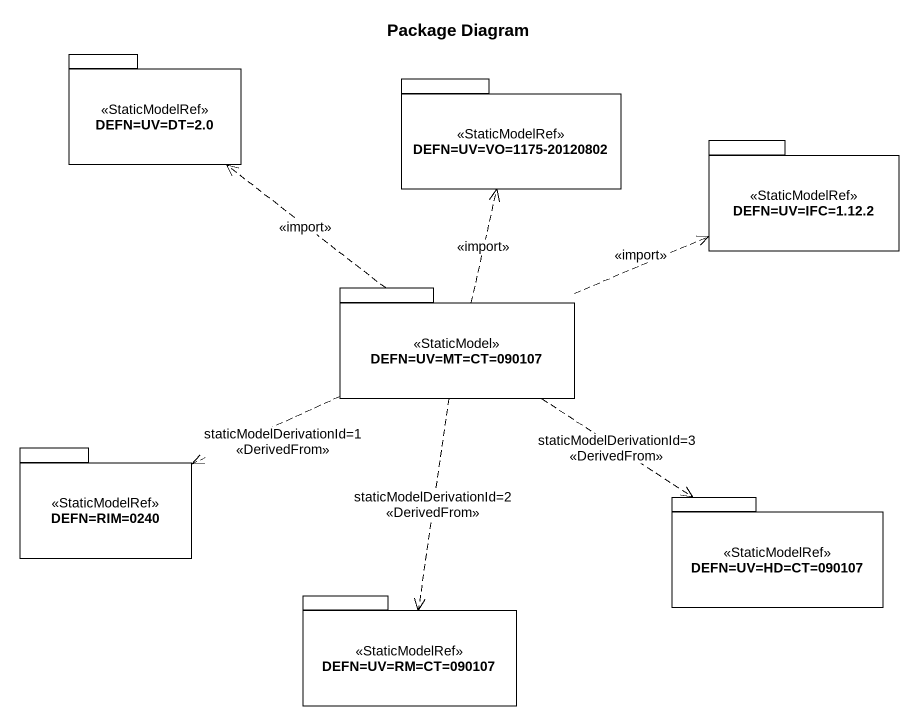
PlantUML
@startuml
title Package Diagram
package "DEFN=UV=DT=2.0" as DEFN_UV_DT_2_0 <<StaticModelRef>> {
}
package "DEFN=UV=VO=1175-20120802" as DEFN_UV_VO_1175_20120802 <<StaticModelRef>> {
}
package "DEFN=UV=IFC=1.12.2" as DEFN_UV_IFC_1_12_2 <<StaticModelRef>> {
}
package "DEFN=UV=MT=CT=090107" as DEFN_UV_MT_CT_090107 <<StaticModel>> #FFFFFF {
}
package "DEFN=RIM=0240" as DEFN_RIM_0240 <<StaticModelRef>> {
}
package "DEFN=UV=HD=CT=090107" as DEFN_UV_HD_CT_090107 <<StaticModelRef>> {
}
package "DEFN=UV=RM=CT=090107" as DEFN_UV_RM_CT_090107 <<StaticModelRef>> {
}
DEFN_UV_MT_CT_090107 .up.> DEFN_UV_DT_2_0 : <<import>>
DEFN_UV_MT_CT_090107 .up.> DEFN_UV_VO_1175_20120802 : <<import>>
DEFN_UV_MT_CT_090107 .right.> DEFN_UV_IFC_1_12_2 : <<import>>
DEFN_UV_MT_CT_090107 .left.> DEFN_RIM_0240 : staticModelDerivationId=1\n<<DerivedFrom>>
DEFN_UV_MT_CT_090107 ..> DEFN_UV_HD_CT_090107 : staticModelDerivationId=3\n<<DerivedFrom>>
DEFN_UV_MT_CT_090107 ..> DEFN_UV_RM_CT_090107 : staticModelDerivationId=2\n<<DerivedFrom>>
@enduml
